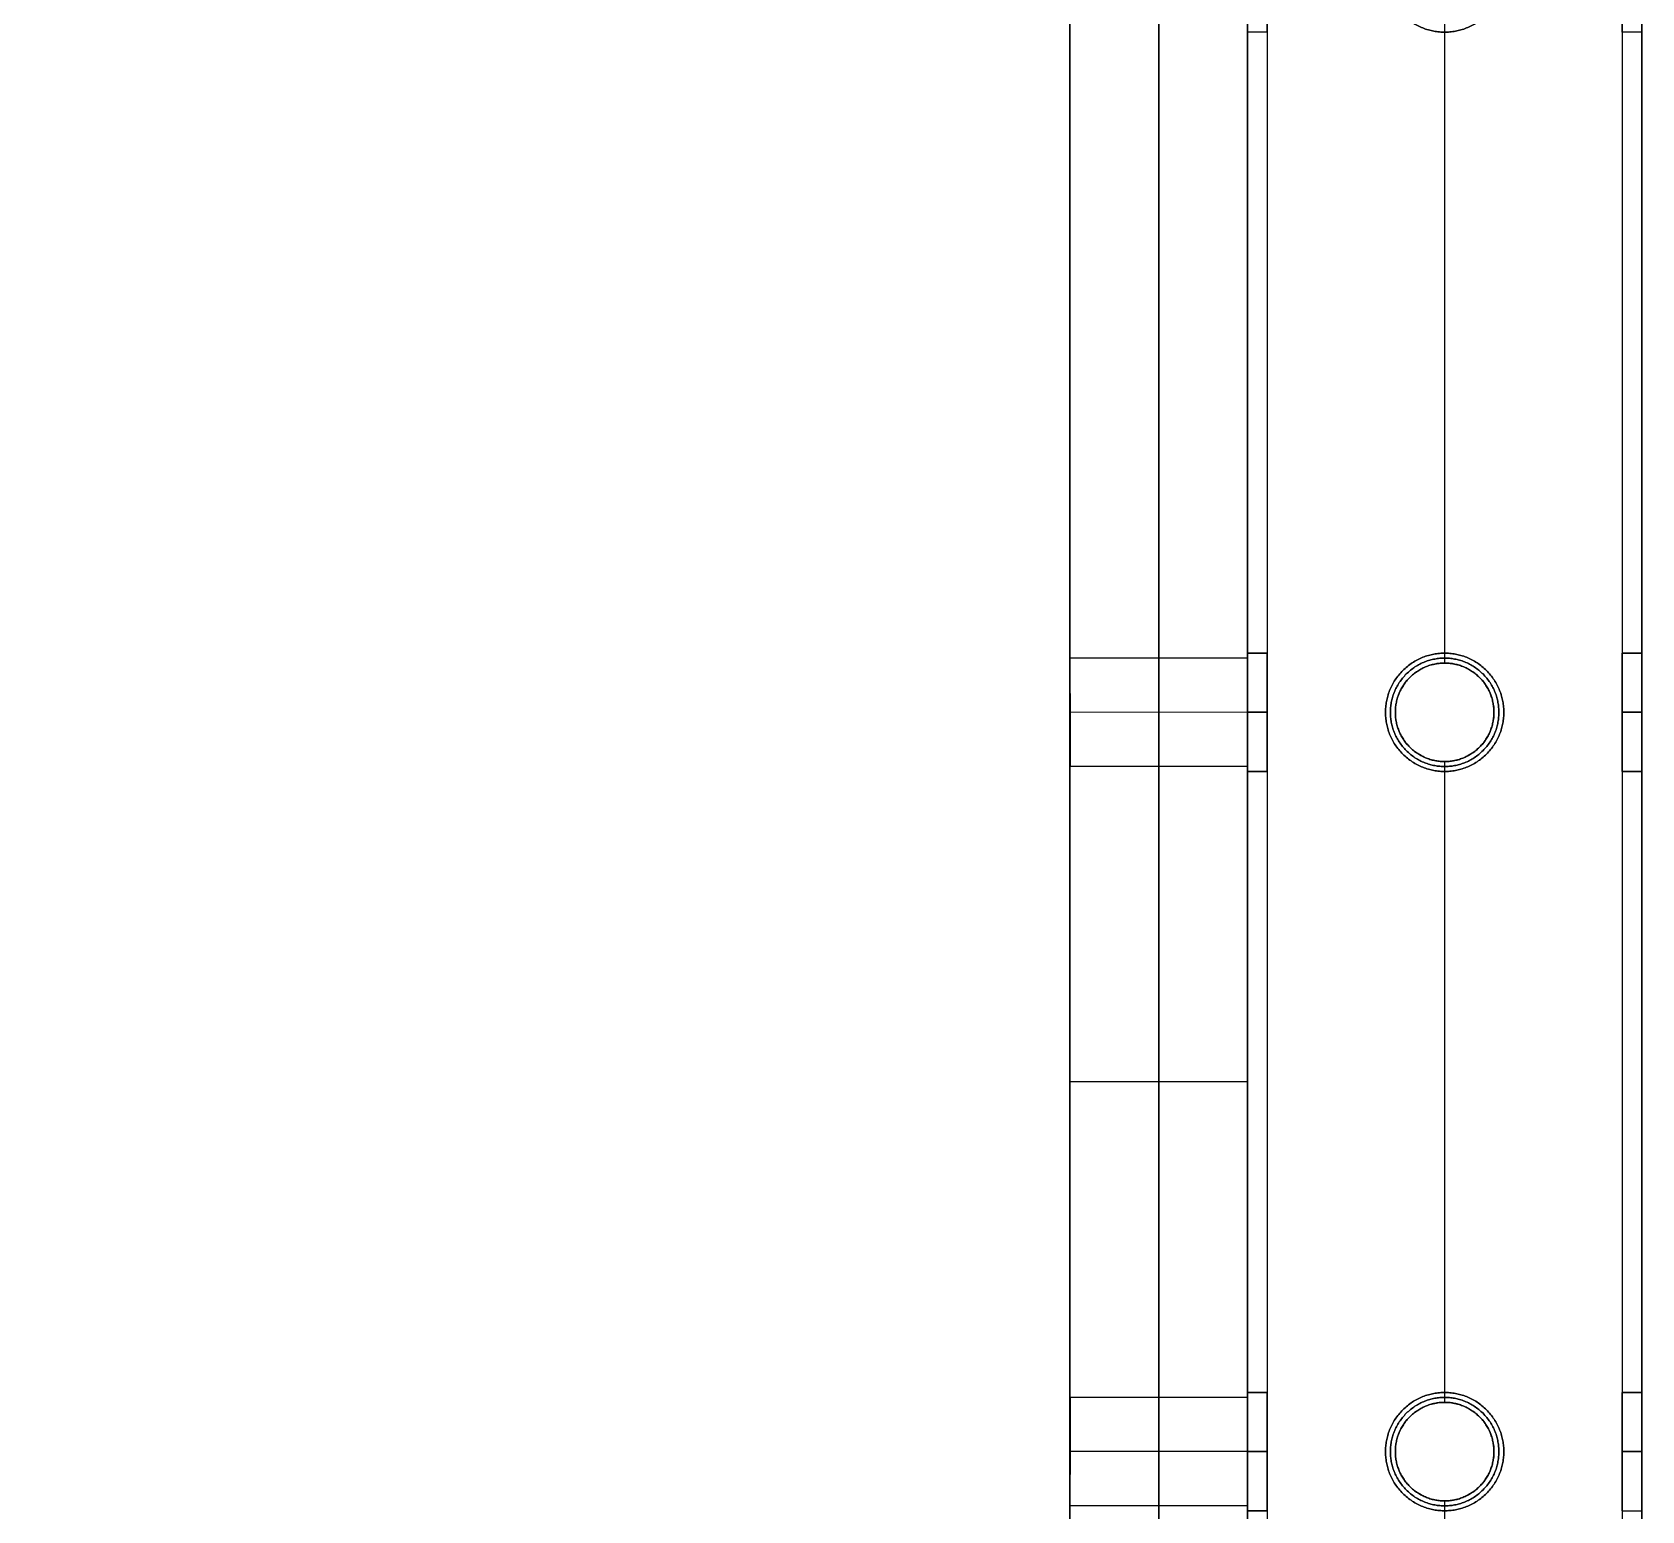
# Model space of a CAD drawing. Header units: millimetres. Extents: x -6529 to 809, y -8611 to 207.
# Drawn here: x 645.8 to 809, y -344.1 to -194.1 of the extents above; entities that cross this region are included whole.
import ezdxf

# ---------------------------------------------------------------- set-up
doc = ezdxf.new("R2010")
doc.units = ezdxf.units.MM
doc.header["$MEASUREMENT"] = 0
doc.layers.add('platen', color=7, linetype='Continuous', true_color=0x007f00)
doc.layers.add('staal', color=5, linetype='Continuous', true_color=0x0000ff)

# ---------------------------------------------------------------- blocks, each defined once
blk = doc.blocks.new('plaat base')
at = {"layer": 'platen'}
for p, q in [((1296, -407), (1296, -407, 18)), ((1290.5, -412.5), (1290.5, -412.5, 18)), ((1301.5, -412.5), (1301.5, -412.5, 18)), ((1296, -418), (1296, -418, 18)), ((1296, -482), (1296, -482, 18)), ((1290.5, -487.5), (1290.5, -487.5, 18)), ((1301.5, -487.5), (1301.5, -487.5, 18)), ((1296, -493), (1296, -493, 18))]:
    blk.add_line(p, q, dxfattribs=at)
for points in [[(1316, -600), (1316, -450), (1316, -300)], [(1316, -600, 18), (1316, -450, 18), (1316, -300, 18)], [(1316, -600, 9), (1316, -450, 9), (1316, -300, 9)], [(1316, -450), (1316, -450, 9), (1316, -450, 18)]]:
    blk.add_open_spline(points, degree=2, dxfattribs=at)
for points in [[(1290.5, -412.5), (1290.5, -407), (1296, -407), (1301.5, -407), (1301.5, -412.5), (1301.5, -418), (1296, -418), (1290.5, -418), (1290.5, -412.5)], [(1290.5, -412.5, 18), (1290.5, -407, 18), (1296, -407, 18), (1301.5, -407, 18), (1301.5, -412.5, 18), (1301.5, -418, 18), (1296, -418, 18), (1290.5, -418, 18), (1290.5, -412.5, 18)], [(1290.5, -487.5), (1290.5, -482), (1296, -482), (1301.5, -482), (1301.5, -487.5), (1301.5, -493), (1296, -493), (1290.5, -493), (1290.5, -487.5)], [(1290.5, -487.5, 18), (1290.5, -482, 18), (1296, -482, 18), (1301.5, -482, 18), (1301.5, -487.5, 18), (1301.5, -493, 18), (1296, -493, 18), (1290.5, -493, 18), (1290.5, -487.5, 18)]]:
    blk.add_rational_spline(points, [1, 0.707106781187, 1, 0.707106781187, 1, 0.707106781187, 1, 0.707106781187, 1], degree=2, knots=[-31.415927, -31.415927, -31.415927, -23.561945, -23.561945, -15.707963, -15.707963, -7.853982, -7.853982, 0, 0, 0], dxfattribs=at)
blk = doc.blocks.new('top plaat')
at = {"layer": 'platen'}
for p, q in [((1296, -425), (1296, -425, 18)), ((1290.5, -430.5), (1290.5, -430.5, 18)), ((1301.5, -430.5), (1301.5, -430.5, 18)), ((1296, -436), (1296, -436, 18)), ((1296, -500), (1296, -500, 18)), ((1290.5, -505.5), (1290.5, -505.5, 18)), ((1301.5, -505.5), (1301.5, -505.5, 18)), ((1296, -511), (1296, -511, 18))]:
    blk.add_line(p, q, dxfattribs=at)
for points in [[(1316, -1236), (1316, -927), (1316, -618), (1316, -309), (1316, 0)], [(1316, -1236, 18), (1316, -927, 18), (1316, -618, 18), (1316, -309, 18), (1316, 0, 18)], [(1316, -1236, 9), (1316, -927, 9), (1316, -618, 9), (1316, -309, 9), (1316, 0, 9)]]:
    blk.add_open_spline(points, degree=2, knots=[7292.2246, 7292.2246, 7292.2246, 7911.517745, 7911.517745, 8530.810891, 8530.810891, 8530.810891], dxfattribs=at)
for points, knots in [([(1290.5, -430.5), (1290.5, -425), (1296, -425), (1301.5, -425), (1301.5, -430.5), (1301.5, -436), (1296, -436), (1290.5, -436), (1290.5, -430.5)], [-31.415927, -31.415927, -31.415927, -23.561945, -23.561945, -15.707963, -15.707963, -7.853982, -7.853982, 0, 0, 0]), ([(1290.5, -430.5, 18), (1290.5, -425, 18), (1296, -425, 18), (1301.5, -425, 18), (1301.5, -430.5, 18), (1301.5, -436, 18), (1296, -436, 18), (1290.5, -436, 18), (1290.5, -430.5, 18)], [-31.415927, -31.415927, -31.415927, -23.561945, -23.561945, -15.707963, -15.707963, -7.853982, -7.853982, 0, 0, 0]), ([(1290.5, -430.5, 9), (1290.5, -436, 9), (1296, -436, 9), (1301.5, -436, 9), (1301.5, -430.5, 9), (1301.5, -425, 9), (1296, -425, 9), (1290.5, -425, 9), (1290.5, -430.5, 9)], [0, 0, 0, 7.853982, 7.853982, 15.707963, 15.707963, 23.561945, 23.561945, 31.415927, 31.415927, 31.415927]), ([(1290.5, -505.5), (1290.5, -500), (1296, -500), (1301.5, -500), (1301.5, -505.5), (1301.5, -511), (1296, -511), (1290.5, -511), (1290.5, -505.5)], [-31.415927, -31.415927, -31.415927, -23.561945, -23.561945, -15.707963, -15.707963, -7.853982, -7.853982, 0, 0, 0]), ([(1290.5, -505.5, 18), (1290.5, -500, 18), (1296, -500, 18), (1301.5, -500, 18), (1301.5, -505.5, 18), (1301.5, -511, 18), (1296, -511, 18), (1290.5, -511, 18), (1290.5, -505.5, 18)], [-31.415927, -31.415927, -31.415927, -23.561945, -23.561945, -15.707963, -15.707963, -7.853982, -7.853982, 0, 0, 0]), ([(1290.5, -505.5, 9), (1290.5, -511, 9), (1296, -511, 9), (1301.5, -511, 9), (1301.5, -505.5, 9), (1301.5, -500, 9), (1296, -500, 9), (1290.5, -500, 9), (1290.5, -505.5, 9)], [0, 0, 0, 7.853982, 7.853982, 15.707963, 15.707963, 23.561945, 23.561945, 31.415927, 31.415927, 31.415927])]:
    blk.add_rational_spline(points, [1, 0.707106781187, 1, 0.707106781187, 1, 0.707106781187, 1, 0.707106781187, 1], degree=2, knots=knots, dxfattribs=at)
blk = doc.blocks.new('plaat laag')
at = {"layer": 'platen'}
for p, q in [((-2.53, -765, 638), (15.47, -765.06, 638)), ((-2.55, -770.5, 643.5), (15.45, -770.56, 643.5)), ((-2.55, -770.5, 632.5), (15.45, -770.56, 632.5)), ((-2.57, -776, 638), (15.43, -776.06, 638)), ((-2.78, -840, 638), (15.22, -840.05, 638)), ((-2.8, -845.5, 643.5), (15.2, -845.55, 643.5)), ((-2.8, -845.5, 632.5), (15.2, -845.55, 632.5)), ((-2.81, -851, 638), (15.19, -851.05, 638))]:
    blk.add_line(p, q, dxfattribs=at)
for points in [[(-0.19, -58, 300), (-2.18, -658, 300), (-4.16, -1257.99, 300)], [(17.81, -58.06, 300), (15.82, -658.06, 300), (13.84, -1258.05, 300)], [(-2.18, -658, 658), (-2.67, -808, 658), (-3.17, -957.99, 658)], [(-3.17, -957.99), (-2.67, -808), (-2.18, -658)], [(6.82, -658.03, 658), (6.33, -808.03, 658), (5.83, -958.02, 658)], [(5.83, -958.02), (6.33, -808.03), (6.82, -658.03)], [(15.82, -658.06, 658), (15.33, -808.06, 658), (14.83, -958.05, 658)], [(14.83, -958.05), (15.33, -808.06), (15.82, -658.06)], [(-2.67, -808, 658), (6.33, -808.03, 658), (15.33, -808.06, 658)], [(-2.67, -808), (6.33, -808.03), (15.33, -808.06)]]:
    blk.add_open_spline(points, degree=2, dxfattribs=at)
for points in [[(-2.55, -770.5, 643.5), (-2.53, -765, 643.5), (-2.53, -765, 638), (-2.53, -765, 632.5), (-2.55, -770.5, 632.5), (-2.57, -776, 632.5), (-2.57, -776, 638), (-2.57, -776, 643.5), (-2.55, -770.5, 643.5)], [(15.45, -770.56, 643.5), (15.47, -765.06, 643.5), (15.47, -765.06, 638), (15.47, -765.06, 632.5), (15.45, -770.56, 632.5), (15.43, -776.06, 632.5), (15.43, -776.06, 638), (15.43, -776.06, 643.5), (15.45, -770.56, 643.5)], [(-2.8, -845.5, 643.5), (-2.78, -840, 643.5), (-2.78, -840, 638), (-2.78, -840, 632.5), (-2.8, -845.5, 632.5), (-2.81, -851, 632.5), (-2.81, -851, 638), (-2.81, -851, 643.5), (-2.8, -845.5, 643.5)], [(15.2, -845.55, 643.5), (15.22, -840.05, 643.5), (15.22, -840.05, 638), (15.22, -840.05, 632.5), (15.2, -845.55, 632.5), (15.19, -851.05, 632.5), (15.19, -851.05, 638), (15.19, -851.05, 643.5), (15.2, -845.55, 643.5)]]:
    blk.add_rational_spline(points, [1, 0.707106781187, 1, 0.707106781187, 1, 0.707106781187, 1, 0.707106781187, 1], degree=2, knots=[-31.415927, -31.415927, -31.415927, -23.561945, -23.561945, -15.707963, -15.707963, -7.853982, -7.853982, 0, 0, 0], dxfattribs=at)

msp = doc.modelspace()

# ---------------------------------------------------------------- linework, layer by layer
at = {"layer": 'staal'}
for p, q in [((771.03, -194.13, 696), (769.03, -194.13, 696)), ((789.03, -194.13, 714), (789.03, -194.13, 716)), ((789.03, -194.13, 676), (789.03, -194.13, 678)), ((809.03, -194.13, 696), (807.03, -194.13, 696)), ((769.03, -257.13, 20), (771.03, -257.13, 20)), ((771.03, -257.13, 696), (769.03, -257.13, 696)), ((789.03, -257.13, 714), (789.03, -257.13, 716)), ((789.03, -257.13, 676), (789.03, -257.13, 678)), ((807.03, -257.13, 20), (809.03, -257.13, 20)), ((809.03, -257.13, 696), (807.03, -257.13, 696)), ((789.03, -258.13, 38), (789.03, -258.13, 40)), ((789.03, -258.13), (789.03, -258.13, 2)), ((769.03, -263.13, 14), (771.03, -263.13, 14)), ((769.03, -263.13, 26), (771.03, -263.13, 26)), ((771.03, -263.13, 690), (769.03, -263.13, 690)), ((771.03, -263.13, 702), (769.03, -263.13, 702)), ((783.03, -263.13, 714), (783.03, -263.13, 716)), ((783.03, -263.13, 676), (783.03, -263.13, 678)), ((784.03, -263.13), (784.03, -263.13, 2)), ((784.03, -263.13, 38), (784.03, -263.13, 40)), ((794.03, -263.13, 38), (794.03, -263.13, 40)), ((794.03, -263.13), (794.03, -263.13, 2)), ((795.03, -263.13, 714), (795.03, -263.13, 716)), ((795.03, -263.13, 676), (795.03, -263.13, 678)), ((807.03, -263.13, 14), (809.03, -263.13, 14)), ((807.03, -263.13, 26), (809.03, -263.13, 26)), ((809.03, -263.13, 690), (807.03, -263.13, 690)), ((809.03, -263.13, 702), (807.03, -263.13, 702)), ((769.03, -269.13, 20), (771.03, -269.13, 20)), ((771.03, -269.13, 696), (769.03, -269.13, 696)), ((789.03, -268.13, 38), (789.03, -268.13, 40)), ((789.03, -268.13), (789.03, -268.13, 2)), ((789.03, -269.13, 714), (789.03, -269.13, 716)), ((789.03, -269.13, 676), (789.03, -269.13, 678)), ((807.03, -269.13, 20), (809.03, -269.13, 20)), ((809.03, -269.13, 696), (807.03, -269.13, 696)), ((769.03, -332.13, 20), (771.03, -332.13, 20)), ((771.03, -332.13, 696), (769.03, -332.13, 696)), ((789.03, -332.13, 714), (789.03, -332.13, 716)), ((789.03, -332.13, 676), (789.03, -332.13, 678)), ((807.03, -332.13, 20), (809.03, -332.13, 20)), ((809.03, -332.13, 696), (807.03, -332.13, 696)), ((789.03, -333.13, 38), (789.03, -333.13, 40)), ((789.03, -333.13), (789.03, -333.13, 2)), ((769.03, -338.13, 14), (771.03, -338.13, 14)), ((769.03, -338.13, 26), (771.03, -338.13, 26)), ((771.03, -338.13, 690), (769.03, -338.13, 690)), ((771.03, -338.13, 702), (769.03, -338.13, 702)), ((783.03, -338.13, 714), (783.03, -338.13, 716)), ((783.03, -338.13, 676), (783.03, -338.13, 678)), ((784.03, -338.13), (784.03, -338.13, 2)), ((784.03, -338.13, 38), (784.03, -338.13, 40)), ((794.03, -338.13, 38), (794.03, -338.13, 40)), ((794.03, -338.13), (794.03, -338.13, 2)), ((795.03, -338.13, 714), (795.03, -338.13, 716)), ((795.03, -338.13, 676), (795.03, -338.13, 678)), ((807.03, -338.13, 14), (809.03, -338.13, 14)), ((807.03, -338.13, 26), (809.03, -338.13, 26)), ((809.03, -338.13, 690), (807.03, -338.13, 690)), ((809.03, -338.13, 702), (807.03, -338.13, 702)), ((769.03, -344.13, 20), (771.03, -344.13, 20)), ((771.03, -344.13, 696), (769.03, -344.13, 696)), ((789.03, -343.13, 38), (789.03, -343.13, 40)), ((789.03, -343.13), (789.03, -343.13, 2)), ((807.03, -344.13, 20), (809.03, -344.13, 20))]:
    msp.add_line(p, q, dxfattribs=at)
for points in [[(-506.97, 207.37), (809.03, 207.37), (809.03, -1108.63), (-506.97, -1108.63)], [(-466.97, 167.37), (769.03, 167.37), (769.03, -1068.63), (-466.97, -1068.63)]]:
    msp.add_lwpolyline(points, close=True, dxfattribs=at)
for centre in [(789.03, -263.13), (789.03, -263.13, 39), (789.03, -263.13, 1), (789.03, -338.13), (789.03, -338.13, 39), (789.03, -338.13, 1)]:
    msp.add_circle(centre, 5, dxfattribs=at)
for points in [[(809.03, 207.37), (809.03, -450.63), (809.03, -1108.63)], [(809.03, 207.37, 40), (809.03, -450.63, 40), (809.03, -1108.63, 40)], [(809.03, 207.37, 676), (809.03, -450.63, 676), (809.03, -1108.63, 676)], [(809.03, 207.37, 716), (809.03, -450.63, 716), (809.03, -1108.63, 716)], [(807.03, 205.37, 38), (807.03, -450.63, 38), (807.03, -1106.63, 38)], [(807.03, 205.37, 2), (807.03, -450.63, 2), (807.03, -1106.63, 2)], [(807.03, 205.37, 714), (807.03, -450.63, 714), (807.03, -1106.63, 714)], [(807.03, 205.37, 678), (807.03, -450.63, 678), (807.03, -1106.63, 678)], [(771.03, 169.37, 38), (771.03, -450.63, 38), (771.03, -1070.63, 38)], [(771.03, 169.37, 2), (771.03, -450.63, 2), (771.03, -1070.63, 2)], [(771.03, 169.37, 714), (771.03, -450.63, 714), (771.03, -1070.63, 714)], [(771.03, 169.37, 678), (771.03, -450.63, 678), (771.03, -1070.63, 678)], [(769.03, 167.37), (769.03, -450.63), (769.03, -1068.63)], [(769.03, 167.37, 40), (769.03, -450.63, 40), (769.03, -1068.63, 40)], [(769.03, 167.37, 676), (769.03, -450.63, 676), (769.03, -1068.63, 676)], [(769.03, 167.37, 716), (769.03, -450.63, 716), (769.03, -1068.63, 716)], [(769.03, -194.13, 20), (769.03, -225.63, 20), (769.03, -257.13, 20)], [(769.03, -194.13, 696), (769.03, -225.63, 696), (769.03, -257.13, 696)], [(771.03, -194.13, 20), (771.03, -225.63, 20), (771.03, -257.13, 20)], [(771.03, -194.13, 696), (771.03, -225.63, 696), (771.03, -257.13, 696)], [(789.03, -193.13, 40), (789.03, -225.63, 40), (789.03, -258.13, 40)], [(789.03, -193.13, 38), (789.03, -225.63, 38), (789.03, -258.13, 38)], [(789.03, -193.13, 2), (789.03, -225.63, 2), (789.03, -258.13, 2)], [(789.03, -193.13), (789.03, -225.63), (789.03, -258.13)], [(789.03, -194.13, 716), (789.03, -225.63, 716), (789.03, -257.13, 716)], [(789.03, -194.13, 714), (789.03, -225.63, 714), (789.03, -257.13, 714)], [(789.03, -194.13, 678), (789.03, -225.63, 678), (789.03, -257.13, 678)], [(789.03, -194.13, 676), (789.03, -225.63, 676), (789.03, -257.13, 676)], [(807.03, -194.13, 20), (807.03, -225.63, 20), (807.03, -257.13, 20)], [(807.03, -194.13, 696), (807.03, -225.63, 696), (807.03, -257.13, 696)], [(809.03, -194.13, 20), (809.03, -225.63, 20), (809.03, -257.13, 20)], [(809.03, -194.13, 696), (809.03, -225.63, 696), (809.03, -257.13, 696)], [(769.03, -269.13, 20), (769.03, -300.63, 20), (769.03, -332.13, 20)], [(769.03, -269.13, 696), (769.03, -300.63, 696), (769.03, -332.13, 696)], [(771.03, -269.13, 20), (771.03, -300.63, 20), (771.03, -332.13, 20)], [(771.03, -269.13, 696), (771.03, -300.63, 696), (771.03, -332.13, 696)], [(789.03, -268.13, 40), (789.03, -300.63, 40), (789.03, -333.13, 40)], [(789.03, -268.13, 38), (789.03, -300.63, 38), (789.03, -333.13, 38)], [(789.03, -268.13, 2), (789.03, -300.63, 2), (789.03, -333.13, 2)], [(789.03, -268.13), (789.03, -300.63), (789.03, -333.13)], [(789.03, -269.13, 716), (789.03, -300.63, 716), (789.03, -332.13, 716)], [(789.03, -269.13, 714), (789.03, -300.63, 714), (789.03, -332.13, 714)], [(789.03, -269.13, 678), (789.03, -300.63, 678), (789.03, -332.13, 678)], [(789.03, -269.13, 676), (789.03, -300.63, 676), (789.03, -332.13, 676)], [(807.03, -269.13, 20), (807.03, -300.63, 20), (807.03, -332.13, 20)], [(807.03, -269.13, 696), (807.03, -300.63, 696), (807.03, -332.13, 696)], [(809.03, -269.13, 20), (809.03, -300.63, 20), (809.03, -332.13, 20)], [(809.03, -269.13, 696), (809.03, -300.63, 696), (809.03, -332.13, 696)], [(769.03, -344.13, 20), (769.03, -375.63, 20), (769.03, -407.13, 20)], [(769.03, -344.13, 696), (769.03, -375.63, 696), (769.03, -407.13, 696)], [(771.03, -344.13, 20), (771.03, -375.63, 20), (771.03, -407.13, 20)], [(789.03, -343.13, 40), (789.03, -375.63, 40), (789.03, -408.13, 40)], [(789.03, -343.13, 38), (789.03, -375.63, 38), (789.03, -408.13, 38)], [(789.03, -343.13, 2), (789.03, -375.63, 2), (789.03, -408.13, 2)], [(789.03, -343.13), (789.03, -375.63), (789.03, -408.13)], [(807.03, -344.13, 20), (807.03, -375.63, 20), (807.03, -407.13, 20)], [(809.03, -344.13, 20), (809.03, -375.63, 20), (809.03, -407.13, 20)]]:
    msp.add_open_spline(points, degree=2, dxfattribs=at)
for points, knots in [([(769.03, -188.13, 690), (769.03, -194.13, 690), (769.03, -194.13, 696), (769.03, -194.13, 702), (769.03, -188.13, 702), (769.03, -182.13, 702), (769.03, -182.13, 696), (769.03, -182.13, 690), (769.03, -188.13, 690)], [-31.415927, -31.415927, -31.415927, -23.561945, -23.561945, -15.707963, -15.707963, -7.853982, -7.853982, 0, 0, 0]), ([(771.03, -188.13, 690), (771.03, -182.13, 690), (771.03, -182.13, 696), (771.03, -182.13, 702), (771.03, -188.13, 702), (771.03, -194.13, 702), (771.03, -194.13, 696), (771.03, -194.13, 690), (771.03, -188.13, 690)], [0, 0, 0, 7.853982, 7.853982, 15.707963, 15.707963, 23.561945, 23.561945, 31.415927, 31.415927, 31.415927]), ([(783.03, -188.13, 716), (783.03, -194.13, 716), (789.03, -194.13, 716), (795.03, -194.13, 716), (795.03, -188.13, 716), (795.03, -182.13, 716), (789.03, -182.13, 716), (783.03, -182.13, 716), (783.03, -188.13, 716)], [-31.415927, -31.415927, -31.415927, -23.561945, -23.561945, -15.707963, -15.707963, -7.853982, -7.853982, 0, 0, 0]), ([(783.03, -188.13, 714), (783.03, -182.13, 714), (789.03, -182.13, 714), (795.03, -182.13, 714), (795.03, -188.13, 714), (795.03, -194.13, 714), (789.03, -194.13, 714), (783.03, -194.13, 714), (783.03, -188.13, 714)], [0, 0, 0, 7.853982, 7.853982, 15.707963, 15.707963, 23.561945, 23.561945, 31.415927, 31.415927, 31.415927]), ([(783.03, -188.13, 678), (783.03, -194.13, 678), (789.03, -194.13, 678), (795.03, -194.13, 678), (795.03, -188.13, 678), (795.03, -182.13, 678), (789.03, -182.13, 678), (783.03, -182.13, 678), (783.03, -188.13, 678)], [-31.415927, -31.415927, -31.415927, -23.561945, -23.561945, -15.707963, -15.707963, -7.853982, -7.853982, 0, 0, 0]), ([(783.03, -188.13, 676), (783.03, -182.13, 676), (789.03, -182.13, 676), (795.03, -182.13, 676), (795.03, -188.13, 676), (795.03, -194.13, 676), (789.03, -194.13, 676), (783.03, -194.13, 676), (783.03, -188.13, 676)], [0, 0, 0, 7.853982, 7.853982, 15.707963, 15.707963, 23.561945, 23.561945, 31.415927, 31.415927, 31.415927]), ([(807.03, -188.13, 690), (807.03, -194.13, 690), (807.03, -194.13, 696), (807.03, -194.13, 702), (807.03, -188.13, 702), (807.03, -182.13, 702), (807.03, -182.13, 696), (807.03, -182.13, 690), (807.03, -188.13, 690)], [-31.415927, -31.415927, -31.415927, -23.561945, -23.561945, -15.707963, -15.707963, -7.853982, -7.853982, 0, 0, 0]), ([(809.03, -188.13, 690), (809.03, -182.13, 690), (809.03, -182.13, 696), (809.03, -182.13, 702), (809.03, -188.13, 702), (809.03, -194.13, 702), (809.03, -194.13, 696), (809.03, -194.13, 690), (809.03, -188.13, 690)], [0, 0, 0, 7.853982, 7.853982, 15.707963, 15.707963, 23.561945, 23.561945, 31.415927, 31.415927, 31.415927]), ([(769.03, -263.13, 14), (769.03, -269.13, 14), (769.03, -269.13, 20), (769.03, -269.13, 26), (769.03, -263.13, 26), (769.03, -257.13, 26), (769.03, -257.13, 20), (769.03, -257.13, 14), (769.03, -263.13, 14)], [-31.415927, -31.415927, -31.415927, -23.561945, -23.561945, -15.707963, -15.707963, -7.853982, -7.853982, 0, 0, 0]), ([(769.03, -263.13, 690), (769.03, -269.13, 690), (769.03, -269.13, 696), (769.03, -269.13, 702), (769.03, -263.13, 702), (769.03, -257.13, 702), (769.03, -257.13, 696), (769.03, -257.13, 690), (769.03, -263.13, 690)], [-31.415927, -31.415927, -31.415927, -23.561945, -23.561945, -15.707963, -15.707963, -7.853982, -7.853982, 0, 0, 0]), ([(771.03, -263.13, 14), (771.03, -257.13, 14), (771.03, -257.13, 20), (771.03, -257.13, 26), (771.03, -263.13, 26), (771.03, -269.13, 26), (771.03, -269.13, 20), (771.03, -269.13, 14), (771.03, -263.13, 14)], [0, 0, 0, 7.853982, 7.853982, 15.707963, 15.707963, 23.561945, 23.561945, 31.415927, 31.415927, 31.415927]), ([(771.03, -263.13, 690), (771.03, -257.13, 690), (771.03, -257.13, 696), (771.03, -257.13, 702), (771.03, -263.13, 702), (771.03, -269.13, 702), (771.03, -269.13, 696), (771.03, -269.13, 690), (771.03, -263.13, 690)], [0, 0, 0, 7.853982, 7.853982, 15.707963, 15.707963, 23.561945, 23.561945, 31.415927, 31.415927, 31.415927]), ([(783.03, -263.13, 716), (783.03, -269.13, 716), (789.03, -269.13, 716), (795.03, -269.13, 716), (795.03, -263.13, 716), (795.03, -257.13, 716), (789.03, -257.13, 716), (783.03, -257.13, 716), (783.03, -263.13, 716)], [-31.415927, -31.415927, -31.415927, -23.561945, -23.561945, -15.707963, -15.707963, -7.853982, -7.853982, 0, 0, 0]), ([(783.03, -263.13, 714), (783.03, -257.13, 714), (789.03, -257.13, 714), (795.03, -257.13, 714), (795.03, -263.13, 714), (795.03, -269.13, 714), (789.03, -269.13, 714), (783.03, -269.13, 714), (783.03, -263.13, 714)], [0, 0, 0, 7.853982, 7.853982, 15.707963, 15.707963, 23.561945, 23.561945, 31.415927, 31.415927, 31.415927]), ([(783.03, -263.13, 678), (783.03, -269.13, 678), (789.03, -269.13, 678), (795.03, -269.13, 678), (795.03, -263.13, 678), (795.03, -257.13, 678), (789.03, -257.13, 678), (783.03, -257.13, 678), (783.03, -263.13, 678)], [-31.415927, -31.415927, -31.415927, -23.561945, -23.561945, -15.707963, -15.707963, -7.853982, -7.853982, 0, 0, 0]), ([(783.03, -263.13, 676), (783.03, -257.13, 676), (789.03, -257.13, 676), (795.03, -257.13, 676), (795.03, -263.13, 676), (795.03, -269.13, 676), (789.03, -269.13, 676), (783.03, -269.13, 676), (783.03, -263.13, 676)], [0, 0, 0, 7.853982, 7.853982, 15.707963, 15.707963, 23.561945, 23.561945, 31.415927, 31.415927, 31.415927]), ([(807.03, -263.13, 14), (807.03, -269.13, 14), (807.03, -269.13, 20), (807.03, -269.13, 26), (807.03, -263.13, 26), (807.03, -257.13, 26), (807.03, -257.13, 20), (807.03, -257.13, 14), (807.03, -263.13, 14)], [-31.415927, -31.415927, -31.415927, -23.561945, -23.561945, -15.707963, -15.707963, -7.853982, -7.853982, 0, 0, 0]), ([(807.03, -263.13, 690), (807.03, -269.13, 690), (807.03, -269.13, 696), (807.03, -269.13, 702), (807.03, -263.13, 702), (807.03, -257.13, 702), (807.03, -257.13, 696), (807.03, -257.13, 690), (807.03, -263.13, 690)], [-31.415927, -31.415927, -31.415927, -23.561945, -23.561945, -15.707963, -15.707963, -7.853982, -7.853982, 0, 0, 0]), ([(809.03, -263.13, 14), (809.03, -257.13, 14), (809.03, -257.13, 20), (809.03, -257.13, 26), (809.03, -263.13, 26), (809.03, -269.13, 26), (809.03, -269.13, 20), (809.03, -269.13, 14), (809.03, -263.13, 14)], [0, 0, 0, 7.853982, 7.853982, 15.707963, 15.707963, 23.561945, 23.561945, 31.415927, 31.415927, 31.415927]), ([(809.03, -263.13, 690), (809.03, -257.13, 690), (809.03, -257.13, 696), (809.03, -257.13, 702), (809.03, -263.13, 702), (809.03, -269.13, 702), (809.03, -269.13, 696), (809.03, -269.13, 690), (809.03, -263.13, 690)], [0, 0, 0, 7.853982, 7.853982, 15.707963, 15.707963, 23.561945, 23.561945, 31.415927, 31.415927, 31.415927]), ([(784.03, -263.13, 40), (784.03, -268.13, 40), (789.03, -268.13, 40), (794.03, -268.13, 40), (794.03, -263.13, 40), (794.03, -258.13, 40), (789.03, -258.13, 40), (784.03, -258.13, 40), (784.03, -263.13, 40)], [-31.415927, -31.415927, -31.415927, -23.561945, -23.561945, -15.707963, -15.707963, -7.853982, -7.853982, 0, 0, 0]), ([(784.03, -263.13, 38), (784.03, -258.13, 38), (789.03, -258.13, 38), (794.03, -258.13, 38), (794.03, -263.13, 38), (794.03, -268.13, 38), (789.03, -268.13, 38), (784.03, -268.13, 38), (784.03, -263.13, 38)], [0, 0, 0, 7.853982, 7.853982, 15.707963, 15.707963, 23.561945, 23.561945, 31.415927, 31.415927, 31.415927]), ([(784.03, -263.13, 2), (784.03, -268.13, 2), (789.03, -268.13, 2), (794.03, -268.13, 2), (794.03, -263.13, 2), (794.03, -258.13, 2), (789.03, -258.13, 2), (784.03, -258.13, 2), (784.03, -263.13, 2)], [-31.415927, -31.415927, -31.415927, -23.561945, -23.561945, -15.707963, -15.707963, -7.853982, -7.853982, 0, 0, 0]), ([(769.03, -338.13, 14), (769.03, -344.13, 14), (769.03, -344.13, 20), (769.03, -344.13, 26), (769.03, -338.13, 26), (769.03, -332.13, 26), (769.03, -332.13, 20), (769.03, -332.13, 14), (769.03, -338.13, 14)], [-31.415927, -31.415927, -31.415927, -23.561945, -23.561945, -15.707963, -15.707963, -7.853982, -7.853982, 0, 0, 0]), ([(769.03, -338.13, 690), (769.03, -344.13, 690), (769.03, -344.13, 696), (769.03, -344.13, 702), (769.03, -338.13, 702), (769.03, -332.13, 702), (769.03, -332.13, 696), (769.03, -332.13, 690), (769.03, -338.13, 690)], [-31.415927, -31.415927, -31.415927, -23.561945, -23.561945, -15.707963, -15.707963, -7.853982, -7.853982, 0, 0, 0]), ([(771.03, -338.13, 14), (771.03, -332.13, 14), (771.03, -332.13, 20), (771.03, -332.13, 26), (771.03, -338.13, 26), (771.03, -344.13, 26), (771.03, -344.13, 20), (771.03, -344.13, 14), (771.03, -338.13, 14)], [0, 0, 0, 7.853982, 7.853982, 15.707963, 15.707963, 23.561945, 23.561945, 31.415927, 31.415927, 31.415927]), ([(771.03, -338.13, 690), (771.03, -332.13, 690), (771.03, -332.13, 696), (771.03, -332.13, 702), (771.03, -338.13, 702), (771.03, -344.13, 702), (771.03, -344.13, 696), (771.03, -344.13, 690), (771.03, -338.13, 690)], [0, 0, 0, 7.853982, 7.853982, 15.707963, 15.707963, 23.561945, 23.561945, 31.415927, 31.415927, 31.415927]), ([(783.03, -338.13, 716), (783.03, -344.13, 716), (789.03, -344.13, 716), (795.03, -344.13, 716), (795.03, -338.13, 716), (795.03, -332.13, 716), (789.03, -332.13, 716), (783.03, -332.13, 716), (783.03, -338.13, 716)], [-31.415927, -31.415927, -31.415927, -23.561945, -23.561945, -15.707963, -15.707963, -7.853982, -7.853982, 0, 0, 0]), ([(783.03, -338.13, 714), (783.03, -332.13, 714), (789.03, -332.13, 714), (795.03, -332.13, 714), (795.03, -338.13, 714), (795.03, -344.13, 714), (789.03, -344.13, 714), (783.03, -344.13, 714), (783.03, -338.13, 714)], [0, 0, 0, 7.853982, 7.853982, 15.707963, 15.707963, 23.561945, 23.561945, 31.415927, 31.415927, 31.415927]), ([(783.03, -338.13, 678), (783.03, -344.13, 678), (789.03, -344.13, 678), (795.03, -344.13, 678), (795.03, -338.13, 678), (795.03, -332.13, 678), (789.03, -332.13, 678), (783.03, -332.13, 678), (783.03, -338.13, 678)], [-31.415927, -31.415927, -31.415927, -23.561945, -23.561945, -15.707963, -15.707963, -7.853982, -7.853982, 0, 0, 0]), ([(783.03, -338.13, 676), (783.03, -332.13, 676), (789.03, -332.13, 676), (795.03, -332.13, 676), (795.03, -338.13, 676), (795.03, -344.13, 676), (789.03, -344.13, 676), (783.03, -344.13, 676), (783.03, -338.13, 676)], [0, 0, 0, 7.853982, 7.853982, 15.707963, 15.707963, 23.561945, 23.561945, 31.415927, 31.415927, 31.415927]), ([(807.03, -338.13, 14), (807.03, -344.13, 14), (807.03, -344.13, 20), (807.03, -344.13, 26), (807.03, -338.13, 26), (807.03, -332.13, 26), (807.03, -332.13, 20), (807.03, -332.13, 14), (807.03, -338.13, 14)], [-31.415927, -31.415927, -31.415927, -23.561945, -23.561945, -15.707963, -15.707963, -7.853982, -7.853982, 0, 0, 0]), ([(807.03, -338.13, 690), (807.03, -344.13, 690), (807.03, -344.13, 696), (807.03, -344.13, 702), (807.03, -338.13, 702), (807.03, -332.13, 702), (807.03, -332.13, 696), (807.03, -332.13, 690), (807.03, -338.13, 690)], [-31.415927, -31.415927, -31.415927, -23.561945, -23.561945, -15.707963, -15.707963, -7.853982, -7.853982, 0, 0, 0]), ([(809.03, -338.13, 14), (809.03, -332.13, 14), (809.03, -332.13, 20), (809.03, -332.13, 26), (809.03, -338.13, 26), (809.03, -344.13, 26), (809.03, -344.13, 20), (809.03, -344.13, 14), (809.03, -338.13, 14)], [0, 0, 0, 7.853982, 7.853982, 15.707963, 15.707963, 23.561945, 23.561945, 31.415927, 31.415927, 31.415927]), ([(809.03, -338.13, 690), (809.03, -332.13, 690), (809.03, -332.13, 696), (809.03, -332.13, 702), (809.03, -338.13, 702), (809.03, -344.13, 702), (809.03, -344.13, 696), (809.03, -344.13, 690), (809.03, -338.13, 690)], [0, 0, 0, 7.853982, 7.853982, 15.707963, 15.707963, 23.561945, 23.561945, 31.415927, 31.415927, 31.415927]), ([(784.03, -338.13, 40), (784.03, -343.13, 40), (789.03, -343.13, 40), (794.03, -343.13, 40), (794.03, -338.13, 40), (794.03, -333.13, 40), (789.03, -333.13, 40), (784.03, -333.13, 40), (784.03, -338.13, 40)], [-31.415927, -31.415927, -31.415927, -23.561945, -23.561945, -15.707963, -15.707963, -7.853982, -7.853982, 0, 0, 0]), ([(784.03, -338.13, 38), (784.03, -333.13, 38), (789.03, -333.13, 38), (794.03, -333.13, 38), (794.03, -338.13, 38), (794.03, -343.13, 38), (789.03, -343.13, 38), (784.03, -343.13, 38), (784.03, -338.13, 38)], [0, 0, 0, 7.853982, 7.853982, 15.707963, 15.707963, 23.561945, 23.561945, 31.415927, 31.415927, 31.415927]), ([(784.03, -338.13, 2), (784.03, -343.13, 2), (789.03, -343.13, 2), (794.03, -343.13, 2), (794.03, -338.13, 2), (794.03, -333.13, 2), (789.03, -333.13, 2), (784.03, -333.13, 2), (784.03, -338.13, 2)], [-31.415927, -31.415927, -31.415927, -23.561945, -23.561945, -15.707963, -15.707963, -7.853982, -7.853982, 0, 0, 0])]:
    msp.add_rational_spline(points, [1, 0.707106781187, 1, 0.707106781187, 1, 0.707106781187, 1, 0.707106781187, 1], degree=2, knots=knots, dxfattribs=at)

# ---------------------------------------------------------------- block references
at = {"layer": 'platen'}
for name, p in [('plaat base', (-506.97, 149.37, 40)), ('top plaat', (-506.97, 167.37, 716))]:
    msp.add_blockref(name, p, dxfattribs=at)
at = {"layer": 'platen', "rotation": 180.1894193054993}
msp.add_blockref('plaat laag', (769.03, -1108.63, 58), dxfattribs=at)

doc.saveas('drawing.dxf')
